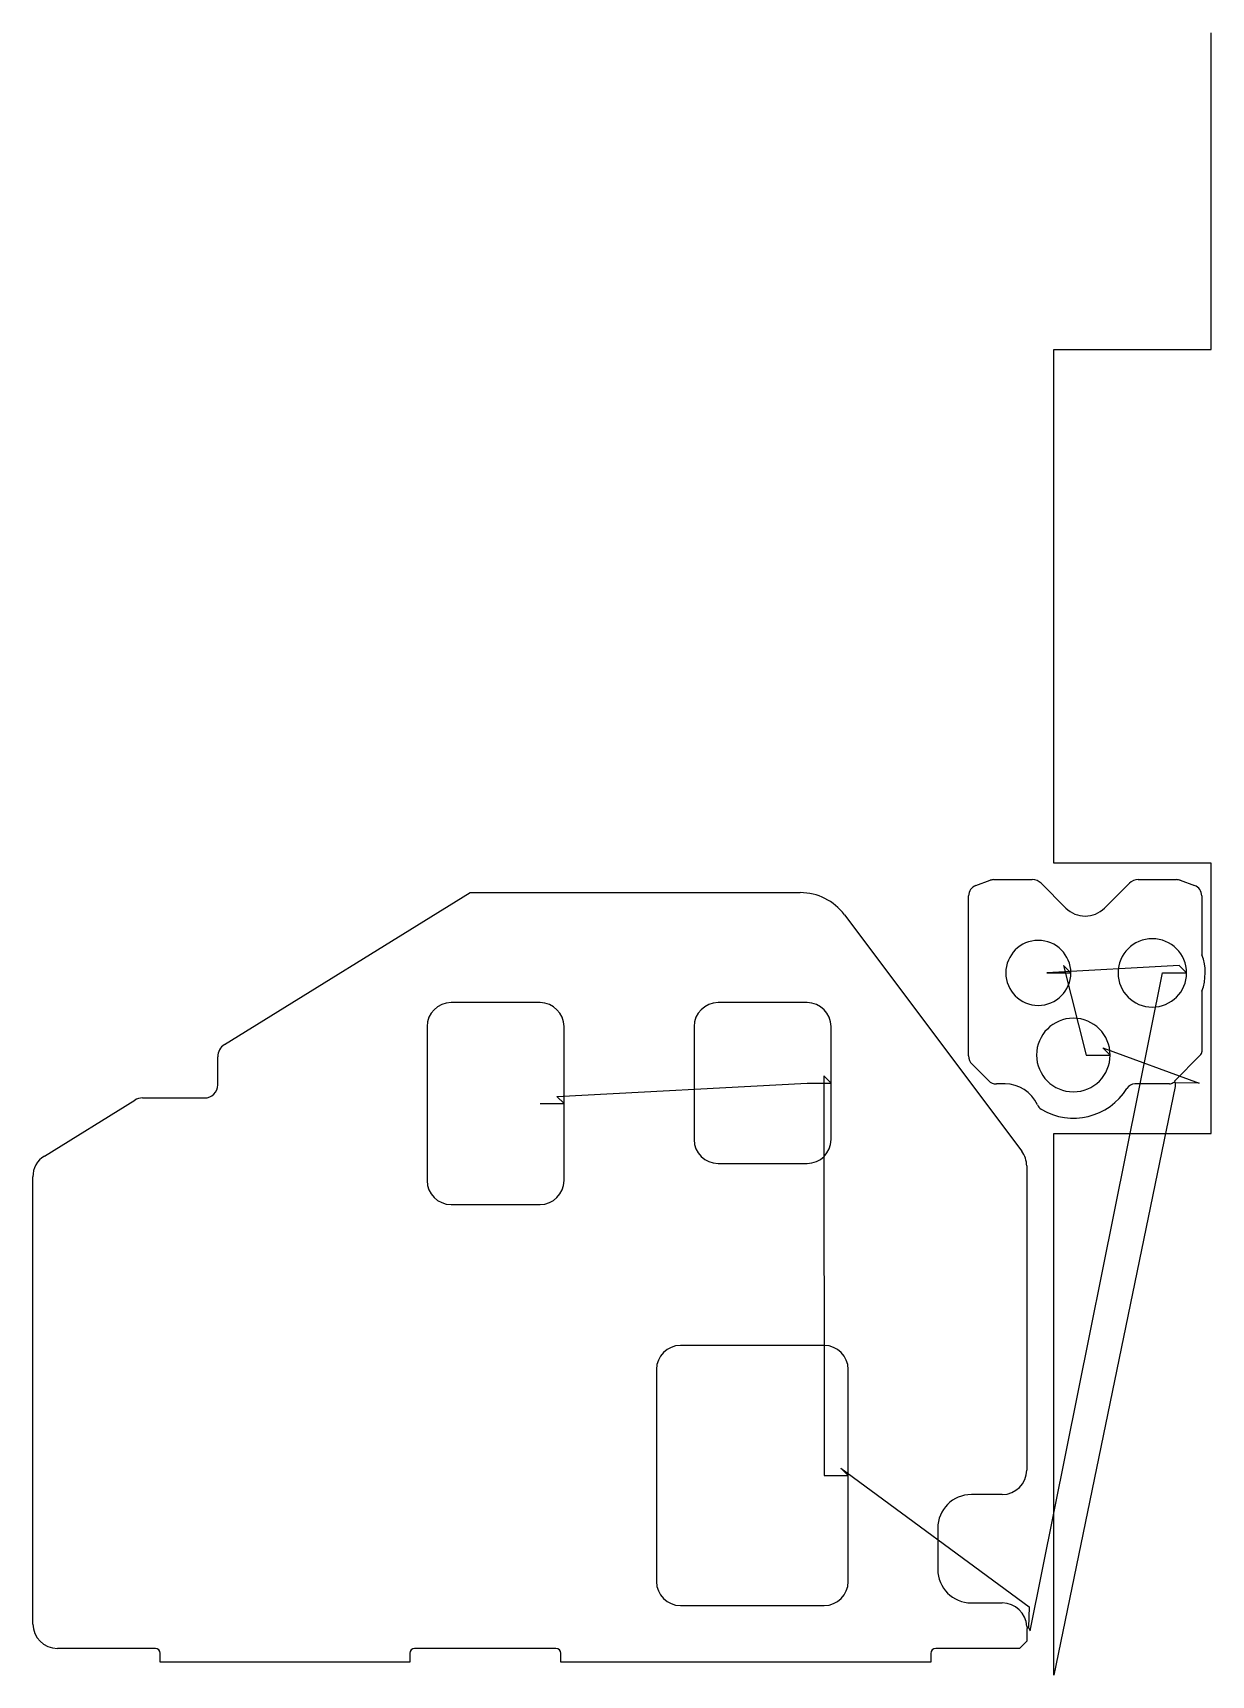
# Model space of a CAD drawing. Header units: metres. Extents: x 19 to 1740, y 0 to 2400.
import ezdxf

# ---------------------------------------------------------------- set-up
doc = ezdxf.new("R2010")
doc.units = ezdxf.units.M

msp = doc.modelspace()

# ---------------------------------------------------------------- linework, layer by layer
at = {"layer": 'TOOL_0'}
for p, q in [((1739.867, 2399.002), (1739.867, 2400.002)), ((1739.867, 1937.291), (1739.867, 2399.002)), ((1510.285, 1186.456), (1510.285, 1937.291)), ((1510.285, 1937.291), (1739.867, 1937.291)), ((1739.867, 1186.456), (1510.285, 1186.456)), ((1739.867, 791.747), (1739.867, 1186.456)), ((1396.403, 1154.013), (1417.048, 1161.527)), ((1422.606, 1162.507), (1478.669, 1162.507)), ((1491.397, 1157.235), (1527.676, 1120.956)), ((1584.244, 1120.956), (1620.524, 1157.236)), ((1633.252, 1162.508), (1689.315, 1162.508)), ((1694.873, 1161.528), (1715.518, 1154.014)), ((298.828, 921.396), (657.613, 1143.501)), ((657.613, 1143.501), (1139.729, 1143.501)), ((1385.711, 904.885), (1385.711, 1138.743)), ((1726.21, 1138.744), (1726.21, 1054.454)), ((1204.349, 1111.174), (1463.359, 765.53)), ((1693.355, 1036.863), (1499.962, 1026.256)), ((1534.962, 1026.256), (1524.355, 1036.863)), ((1524.355, 1036.863), (1557.412, 906.256)), ((1703.962, 1026.256), (1693.355, 1036.863)), ((1475.595, 64.823), (1668.962, 1026.256)), ((1499.962, 1026.256), (1534.962, 1026.256)), ((1668.962, 1026.256), (1703.962, 1026.256)), ((1726.21, 998.196), (1726.21, 911.044)), ((759.75, 982.751), (629.75, 982.751)), ((1149.75, 982.751), (1019.75, 982.751)), ((594.75, 947.751), (594.75, 722.751)), ((794.75, 835.251), (794.75, 947.751)), ((984.75, 947.751), (984.75, 782.751)), ((1184.75, 865.251), (1184.75, 947.751)), ((1592.412, 906.256), (1581.805, 916.863)), ((1581.805, 916.863), (1722.201, 865.129)), ((289, 862.751), (289, 903.753)), ((1414.683, 868.767), (1390.763, 892.687)), ((1557.412, 906.256), (1592.412, 906.256)), ((1724.086, 905.917), (1686.422, 868.253)), ((784.143, 845.858), (1149.75, 865.251)), ((1149.75, 865.251), (1184.75, 865.251)), ((1184.75, 865.251), (1174.143, 875.858)), ((1174.143, 875.858), (1174.75, 291.751)), ((1184.75, 782.751), (1184.75, 865.251)), ((1438.961, 864.007), (1426.174, 864.007)), ((1679.176, 864.007), (1628.661, 864.007)), ((1687.202, 865.352), (1684.303, 866.13)), ((1686.422, 868.253), (1687.2, 865.354)), ((1687.2, 865.354), (1687.168, 860.354)), ((1722.201, 865.129), (1687.202, 865.352)), ((35.933, 758.651), (167.979, 840.394)), ((178.901, 843.501), (269.75, 843.501)), ((794.75, 835.251), (784.143, 845.858)), ((1687.168, 860.354), (1510.285, 0.002)), ((759.75, 835.251), (794.75, 835.251)), ((794.75, 722.751), (794.75, 835.251)), ((1510.285, 1.002), (1510.285, 791.747)), ((1510.285, 791.747), (1739.867, 791.747)), ((1019.75, 747.751), (1149.75, 747.751)), ((1470.5, 744.092), (1470.5, 299.751)), ((19, 74.751), (19, 728.254)), ((629.75, 687.751), (759.75, 687.751)), ((1174.75, 481.751), (964.75, 481.751)), ((929.75, 446.751), (929.75, 136.751)), ((1209.75, 291.751), (1209.75, 446.751)), ((1174.75, 291.751), (1209.75, 291.751)), ((1209.75, 291.751), (1199.143, 302.358)), ((1199.143, 302.358), (1473.926, 100.047)), ((1209.75, 136.751), (1209.75, 291.751)), ((1434.75, 264.001), (1389.75, 264.001)), ((1340.5, 214.751), (1340.5, 154.751)), ((964.75, 101.751), (1174.75, 101.751)), ((1389.75, 105.501), (1434.75, 105.501)), ((1473.926, 100.047), (1473.084, 69.778)), ((1470.5, 49.44), (1460.061, 39.001)), ((1470.469, 71.251), (1473.085, 69.778)), ((1473.084, 69.778), (1470.5, 68.251)), ((1470.5, 68.251), (1470.5, 49.44)), ((1473.085, 69.778), (1475.595, 64.823)), ((198, 39.001), (54.75, 39.001)), ((205, 19.001), (205, 32.001)), ((569.5, 32.001), (569.5, 19.001)), ((783, 39.001), (576.5, 39.001)), ((790, 19.001), (790, 32.001)), ((1330.5, 31.751), (1330.5, 19.001)), ((1460.061, 39.001), (1337.75, 39.001)), ((569.5, 19.001), (205, 19.001)), ((1330.5, 19.001), (790, 19.001)), ((1510.285, 0.002), (1510.285, 1.002)), ((1510.285, 1.002), (1510.285, 0.002)), ((1510.285, 0.002), (1510.285, 1.002)), ((1510.285, 0.002), (1510.285, 0.002))]:
    msp.add_line(p, q, dxfattribs=at)
for centre, radius, start, end in [((1402.005, 1138.712), 16.294, 110.108682, 179.890993), ((1422.606, 1146.257), 16.25, 90, 110.000578), ((1478.62, 1144.39), 18.117, 45.152061, 89.845036), ((1633.3, 1144.391), 18.117, 90.151802, 134.845697), ((1689.315, 1146.258), 16.25, 69.999422, 90), ((1709.916, 1138.713), 16.294, 0.109007, 69.891318), ((1139.729, 1062.751), 80.75, 36.846057, 90), ((1555.96, 1149.24), 40, 225, 315), ((1487.462, 1026.256), 47.5, 0, 180), ((1653.962, 1026.256), 50, 0, 180), ((1730.96, 1054.454), 4.75, 180, 200.109876), ((1653.798, 1026.259), 77.402, 339.835387, 20.070002), ((1487.462, 1026.256), 47.5, 180, 0), ((1653.962, 1026.256), 50, 180, 0), ((1730.21, 998.196), 4, 159.80273, 180), ((629.75, 947.751), 35, 90, 180), ((759.75, 947.751), 35, 0, 90), ((1019.75, 947.751), 35, 90, 180), ((1149.75, 947.751), 35, 0, 90), ((1538.662, 906.256), 53.75, 0, 180), ((309.75, 903.753), 20.75, 121.759815, 180), ((1403.073, 904.931), 17.362, 180.151803, 224.845992), ((1538.662, 906.256), 53.75, 180, 0), ((1718.847, 911.091), 7.363, 315.357647, 359.634271), ((1426.174, 880.257), 16.25, 224.997507, 270), ((1438.961, 812.257), 51.75, 24.351225, 90), ((1628.699, 850.189), 13.818, 90.157565, 147.954622), ((1679.129, 871.37), 7.364, 270.365729, 314.636886), ((178.901, 822.751), 20.75, 90, 121.759815), ((269.75, 862.751), 19.25, 270, 0), ((1538.725, 906.178), 92.154, 239.186589, 328.129655), ((1501.016, 840.381), 16.381, 204.473192, 234.57129), ((1019.75, 782.751), 35, 180, 270), ((1149.75, 782.751), 35, 270, 0), ((54.75, 728.254), 35.75, 121.759221, 180), ((1434.75, 744.092), 35.75, 0, 36.845857), ((629.75, 722.751), 35, 180, 270), ((759.75, 722.751), 35, 270, 0), ((964.75, 446.751), 35, 90, 180), ((1174.75, 446.751), 35, 0, 90), ((1434.75, 299.751), 35.75, 270, 0), ((1389.75, 214.751), 49.25, 90, 180), ((1389.75, 154.751), 49.25, 180, 270), ((964.75, 136.751), 35, 180, 270), ((1174.75, 136.751), 35, 270, 0), ((1434.75, 69.751), 35.75, 2.404692, 90), ((54.75, 74.751), 35.75, 180, 270), ((198, 32.001), 7, 0, 90), ((576.5, 32.001), 7, 90, 180), ((783, 32.001), 7, 0, 90), ((1337.75, 31.751), 7.25, 90, 180)]:
    msp.add_arc(centre, radius, start, end, dxfattribs=at)

doc.saveas('drawing.dxf')
